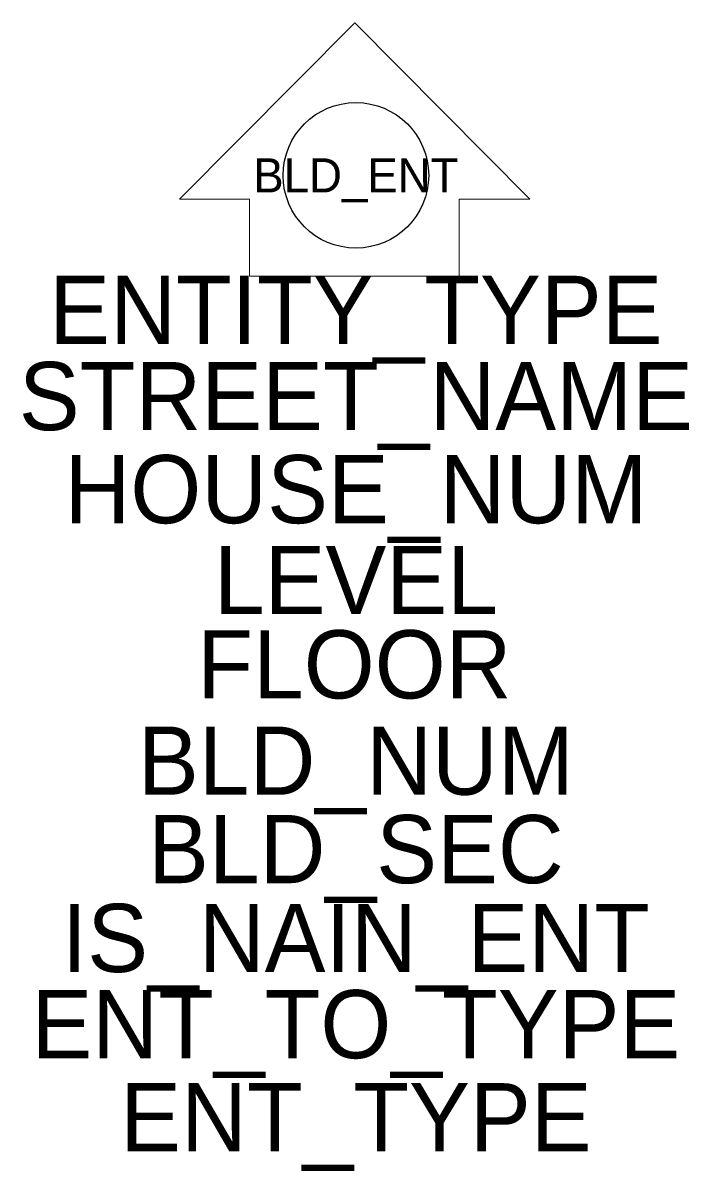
# Model space of a CAD drawing. Extents: x -1.95 to 1.95, y -5.84 to 0.89.
import ezdxf
from ezdxf.enums import TextEntityAlignment as Align

# ---------------------------------------------------------------- set-up
doc = ezdxf.new("R2010")
doc.units = 0
doc.header["$MEASUREMENT"] = 0
doc.styles.add('BM_heb', font='hebtxt.shx')

msp = doc.modelspace()

# ---------------------------------------------------------------- linework, layer by layer
at = {"lineweight": 0}
msp.add_lwpolyline([(-0.007, 0.8939), (-1.0335, -0.1397), (-0.6235, -0.1397), (-0.6235, -0.5923), (0.6058, -0.5923), (0.6058, -0.1397), (1.0195, -0.1397), (-0.007, 0.8939)], close=True, dxfattribs=at)
msp.add_circle((0, 0), 0.427)

# ---------------------------------------------------------------- texts
at = {"color": 252, "style": 'BM_heb'}
msp.add_attdef('BLD_ENT', text='א', height=0.2, dxfattribs=at).set_placement((0, 0), align=Align.MIDDLE_CENTER)
at = {"style": 'BM_heb'}
for tag, text, flags, p in [('ENTITY_TYPE', '4', 3, (0, -0.7891)), ('STREET_NAME', '', 1, (0, -1.2948)), ('HOUSE_NUM', '', 1, (0, -1.8409)), ('LEVEL', '0', 1, (0, -2.3736)), ('FLOOR', '100', 1, (-0.0086, -2.8686)), ('BLD_NUM', 'NULL', 1, (0, -3.4334)), ('BLD_SEC', 'NULL', 1, (0, -3.9525)), ('IS_NAIN_ENT', '1', 1, (0, -4.4737)), ('ENT_TO_TYPE', '1', 1, (0, -4.9794)), ('ENT_TYPE', '1', 1, (0, -5.5255))]:
    msp.add_attdef(tag, text=text, height=0.4, dxfattribs=dict(at, flags=flags)).set_placement(p, align=Align.MIDDLE_CENTER)

doc.saveas('drawing.dxf')
